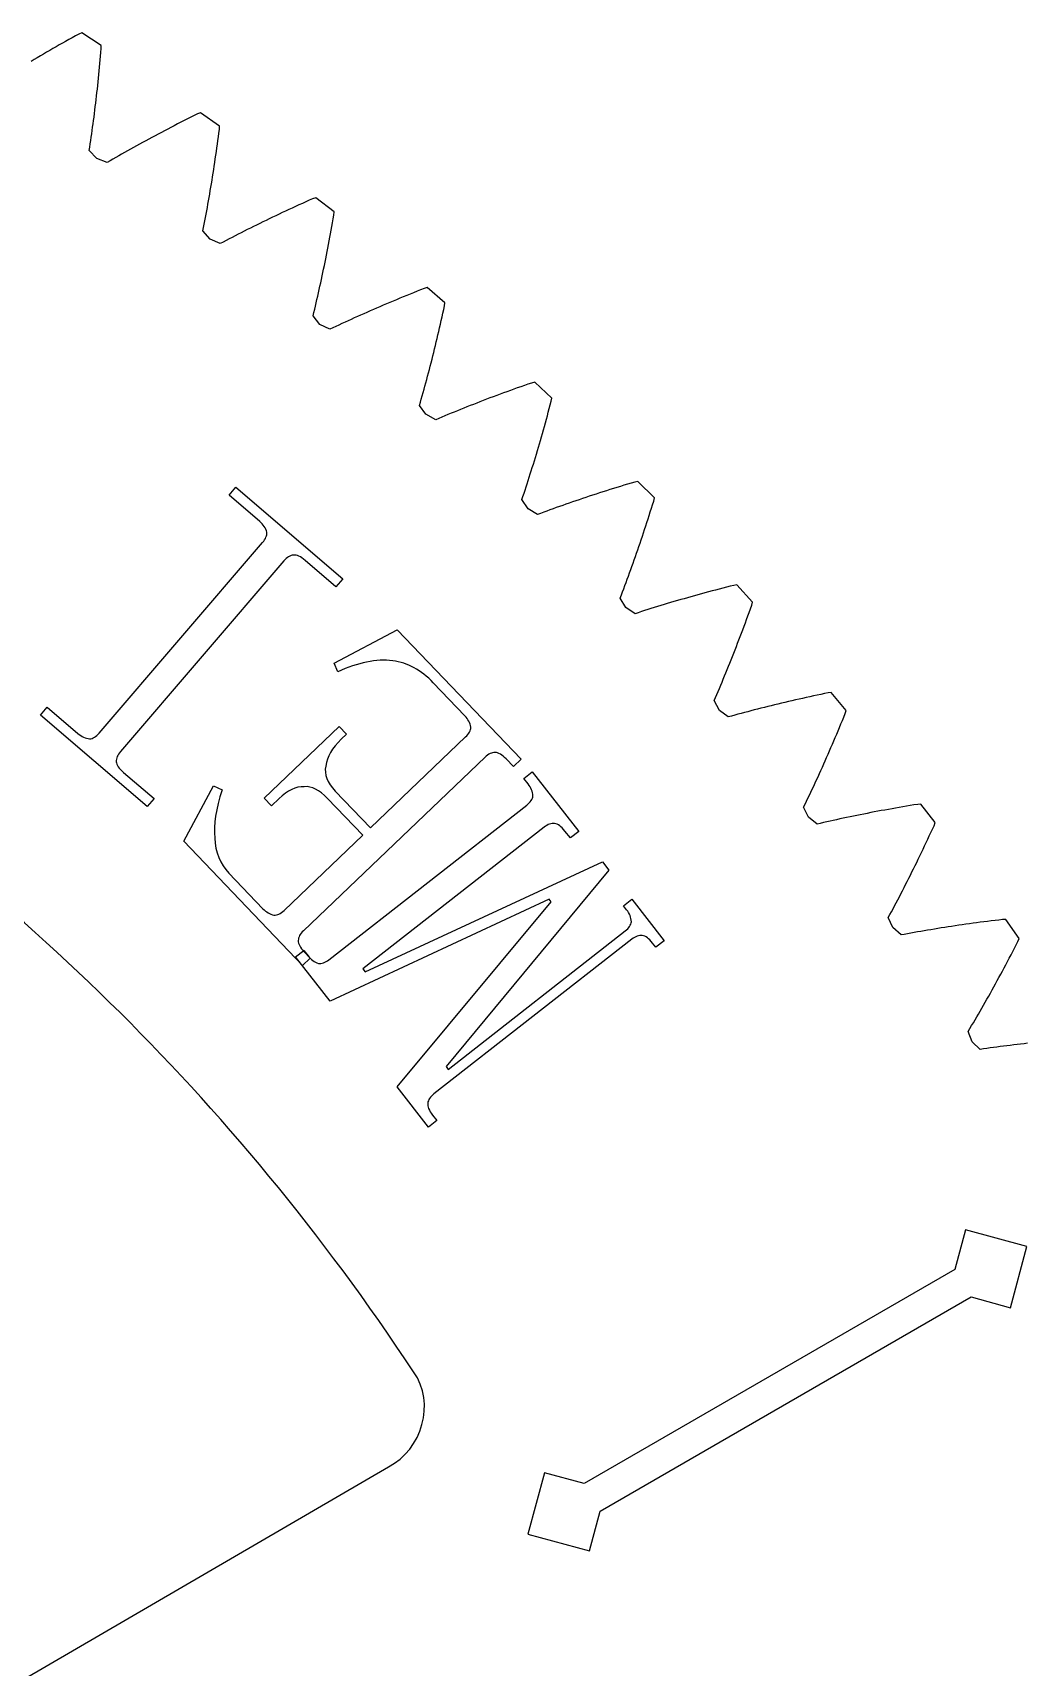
# Model space of a CAD drawing. Extents: x -19 to 488, y 50 to 261.
# Drawn here: x 140.4 to 171.6, y 191.1 to 242.4 of the extents above; entities that cross this region are included whole.
import ezdxf

# ---------------------------------------------------------------- set-up
doc = ezdxf.new("R2010")
doc.units = 0
doc.layers.get('0').update_dxf_attribs({"linetype": 'CONTINUOUS'})

msp = doc.modelspace()

# ---------------------------------------------------------------- linework, layer by layer
at = {"color": 5}
for p, q in [((141.606507, 242.235545), (141.504145, 242.178254)), ((141.709462, 242.292865), (141.606507, 242.235545)), ((141.813037, 242.350187), (141.709462, 242.292865)), ((141.907412, 242.392292), (141.813037, 242.350187)), ((142.520794, 241.994813), (141.907412, 242.392292)), ((140.706529, 241.720575), (140.609472, 241.663484)), ((140.804149, 241.777696), (140.706529, 241.720575)), ((140.902391, 241.834846), (140.804149, 241.777696)), ((141.001197, 241.892025), (140.902391, 241.834846)), ((141.100596, 241.949234), (141.001197, 241.892025)), ((141.200587, 242.006466), (141.100596, 241.949234)), ((141.301171, 242.0637), (141.200587, 242.006466)), ((141.402348, 242.120991), (141.301171, 242.0637)), ((141.504145, 242.178254), (141.402348, 242.120991)), ((142.500644, 241.656146), (142.510888, 241.773519)), ((142.510888, 241.773519), (142.520907, 241.891463)), ((142.520907, 241.891463), (142.520794, 241.994813)), ((140.417166, 241.549407), (140.321888, 241.492429)), ((140.513037, 241.606416), (140.417166, 241.549407)), ((140.609472, 241.663484), (140.513037, 241.606416)), ((142.445977, 241.077393), (142.457379, 241.19206)), ((142.457379, 241.19206), (142.468527, 241.307263)), ((142.468527, 241.307263), (142.479477, 241.422999)), ((142.479477, 241.422999), (142.490173, 241.539306)), ((142.490173, 241.539306), (142.500644, 241.656146)), ((142.398253, 240.624311), (142.41053, 240.736751)), ((142.41053, 240.736751), (142.422553, 240.84975)), ((142.422553, 240.84975), (142.434378, 240.963288)), ((142.434378, 240.963288), (142.445977, 241.077393)), ((142.333878, 240.070308), (142.347171, 240.180011)), ((142.347171, 240.180011), (142.360238, 240.290247)), ((142.360238, 240.290247), (142.373136, 240.401045)), ((142.373136, 240.401045), (142.385807, 240.512409)), ((142.385807, 240.512409), (142.398253, 240.624311)), ((142.278789, 239.6371), (142.292872, 239.744567)), ((142.292872, 239.744567), (142.306729, 239.852605)), ((142.306729, 239.852605), (142.320416, 239.961176)), ((142.320416, 239.961176), (142.333878, 240.070308)), ((145.221633, 239.684623), (145.117493, 239.631766)), ((145.326394, 239.737455), (145.221633, 239.684623)), ((145.431719, 239.790287), (145.326394, 239.737455)), ((145.537637, 239.843094), (145.431719, 239.790287)), ((145.633762, 239.881107), (145.537637, 239.843094)), ((146.229476, 239.457607), (145.633762, 239.881107)), ((142.20575, 239.108018), (142.220707, 239.21272)), ((142.220707, 239.21272), (142.235524, 239.317989)), ((142.235524, 239.317989), (142.250115, 239.423794)), ((142.250115, 239.423794), (142.264565, 239.530166)), ((142.264565, 239.530166), (142.278789, 239.6371)), ((144.206846, 239.155937), (144.108633, 239.103105)), ((144.30568, 239.208797), (144.206846, 239.155937)), ((144.405079, 239.26166), (144.30568, 239.208797)), ((144.50507, 239.314545), (144.405079, 239.26166)), ((144.605683, 239.367406), (144.50507, 239.314545)), ((144.706859, 239.420297), (144.605683, 239.367406)), ((144.808629, 239.473154), (144.706859, 239.420297)), ((144.910991, 239.526043), (144.808629, 239.473154)), ((145.013945, 239.578906), (144.910991, 239.526043)), ((145.117493, 239.631766), (145.013945, 239.578906)), ((146.194791, 239.120123), (146.21006, 239.236963)), ((146.21006, 239.236963), (146.22513, 239.354339)), ((146.22513, 239.354339), (146.229476, 239.457607)), ((142.14414, 238.694732), (142.159804, 238.797235)), ((142.382505, 238.44203), (142.14414, 238.694732)), ((142.159804, 238.797235), (142.175298, 238.900271)), ((142.175298, 238.900271), (142.190594, 239.00385)), ((142.190594, 239.00385), (142.20575, 239.108018)), ((143.250931, 238.62852), (143.15856, 238.575942)), ((143.343895, 238.681129), (143.250931, 238.62852)), ((143.437424, 238.733789), (143.343895, 238.681129)), ((143.531573, 238.786454), (143.437424, 238.733789)), ((143.626287, 238.83917), (143.531573, 238.786454)), ((143.721565, 238.891918), (143.626287, 238.83917)), ((143.817464, 238.944696), (143.721565, 238.891918)), ((143.913928, 238.997469), (143.817464, 238.944696)), ((144.010984, 239.050273), (143.913928, 238.997469)), ((144.108633, 239.103105), (144.010984, 239.050273)), ((146.115261, 238.544251), (146.131574, 238.658322)), ((146.131574, 238.658322), (146.147688, 238.772933)), ((146.147688, 238.772933), (146.163578, 238.888108)), ((146.163578, 238.888108), (146.179297, 239.003819)), ((146.179297, 239.003819), (146.194791, 239.120123)), ((142.705339, 238.313673), (142.382505, 238.44203)), ((142.382505, 238.44203), (142.382505, 238.44203)), ((142.794832, 238.366025), (142.705339, 238.313673)), ((142.884889, 238.418433), (142.794832, 238.366025)), ((142.975539, 238.470899), (142.884889, 238.418433)), ((143.066753, 238.523395), (142.975539, 238.470899)), ((143.15856, 238.575942), (143.066753, 238.523395)), ((146.048092, 238.093627), (146.065167, 238.20544)), ((146.065167, 238.20544), (146.082072, 238.317824)), ((146.082072, 238.317824), (146.098751, 238.430767)), ((146.098751, 238.430767), (146.115261, 238.544251)), ((145.959926, 237.542924), (145.977932, 237.651949)), ((145.977932, 237.651949), (145.99574, 237.761536)), ((145.99574, 237.761536), (146.013379, 237.871684)), ((146.013379, 237.871684), (146.03082, 237.982375)), ((146.03082, 237.982375), (146.048092, 238.093627)), ((145.867442, 237.006253), (145.886266, 237.112478)), ((145.886266, 237.112478), (145.904949, 237.219246)), ((145.904949, 237.219246), (145.923435, 237.326575)), ((145.923435, 237.326575), (145.941779, 237.434466)), ((145.941779, 237.434466), (145.959926, 237.542924)), ((149.042865, 237.129891), (148.935338, 237.081631)), ((149.150956, 237.178098), (149.042865, 237.129891)), ((149.248605, 237.211933), (149.150956, 237.178098)), ((149.825552, 236.763203), (149.248605, 237.211933)), ((145.770894, 236.483631), (145.790508, 236.58704)), ((145.790508, 236.58704), (145.809981, 236.690979)), ((145.809981, 236.690979), (145.829285, 236.795515)), ((145.829285, 236.795515), (145.848448, 236.900617)), ((145.848448, 236.900617), (145.867442, 237.006253)), ((147.892838, 236.597366), (147.79183, 236.548827)), ((147.994438, 236.645909), (147.892838, 236.597366)), ((148.096602, 236.694423), (147.994438, 236.645909)), ((148.199388, 236.742937), (148.096602, 236.694423)), ((148.302737, 236.791422), (148.199388, 236.742937)), ((148.406708, 236.839852), (148.302737, 236.791422)), ((148.511243, 236.888284), (148.406708, 236.839852)), ((148.616371, 236.936685), (148.511243, 236.888284)), ((148.72212, 236.985027), (148.616371, 236.936685)), ((148.828433, 237.033346), (148.72212, 236.985027)), ((148.935338, 237.081631), (148.828433, 237.033346)), ((149.796681, 236.543575), (149.816775, 236.66022)), ((149.816775, 236.66022), (149.825552, 236.763203)), ((145.711204, 236.176799), (145.731241, 236.278512)), ((145.938477, 235.914053), (145.711204, 236.176799)), ((145.731241, 236.278512), (145.751138, 236.380792)), ((145.751138, 236.380792), (145.770894, 236.483631)), ((146.8141, 236.063007), (146.719555, 236.014436)), ((146.909237, 236.11158), (146.8141, 236.063007)), ((147.004967, 236.160148), (146.909237, 236.11158)), ((147.101261, 236.208746), (147.004967, 236.160148)), ((147.198176, 236.257317), (147.101261, 236.208746)), ((147.295656, 236.305915), (147.198176, 236.257317)), ((147.3937, 236.354517), (147.295656, 236.305915)), ((147.492364, 236.403113), (147.3937, 236.354517)), ((147.591594, 236.451686), (147.492364, 236.403113)), ((147.691416, 236.500254), (147.591594, 236.451686)), ((147.79183, 236.548827), (147.691416, 236.500254)), ((149.693359, 235.968857), (149.714385, 236.082678)), ((149.714385, 236.082678), (149.735241, 236.197037)), ((149.735241, 236.197037), (149.7559, 236.311986)), ((149.7559, 236.311986), (149.776389, 236.427497)), ((149.776389, 236.427497), (149.796681, 236.543575)), ((146.255497, 235.771954), (145.938477, 235.914053)), ((145.938477, 235.914053), (145.938477, 235.914053)), ((146.347135, 235.820409), (146.255497, 235.771954)), ((146.439365, 235.868869), (146.347135, 235.820409)), ((146.532188, 235.917383), (146.439365, 235.868869)), ((146.625575, 235.965897), (146.532188, 235.917383)), ((146.719555, 236.014436), (146.625575, 235.965897)), ((149.607535, 235.519252), (149.629238, 235.630812)), ((149.629238, 235.630812), (149.6508, 235.74291)), ((149.6508, 235.74291), (149.672164, 235.855602)), ((149.672164, 235.855602), (149.693359, 235.968857)), ((149.496566, 234.970045), (149.519059, 235.078757)), ((149.519059, 235.078757), (149.541439, 235.188036)), ((149.541439, 235.188036), (149.563622, 235.297877)), ((149.563622, 235.297877), (149.585663, 235.408279)), ((149.585663, 235.408279), (149.607535, 235.519252)), ((149.381786, 234.435011), (149.405013, 234.540869)), ((149.405013, 234.540869), (149.428127, 234.647295)), ((149.428127, 234.647295), (149.4511, 234.754317)), ((149.4511, 234.754317), (149.473903, 234.8619)), ((149.473903, 234.8619), (149.496566, 234.970045)), ((149.263506, 233.914167), (149.287439, 234.017181)), ((149.287439, 234.017181), (149.311202, 234.120782)), ((149.311202, 234.120782), (149.33488, 234.224953)), ((149.33488, 234.224953), (149.35839, 234.329683)), ((149.35839, 234.329683), (149.381786, 234.435011)), ((151.782199, 234.010263), (151.676845, 233.966296)), ((151.888145, 234.054205), (151.782199, 234.010263)), ((151.994684, 234.098094), (151.888145, 234.054205)), ((152.101787, 234.141895), (151.994684, 234.098094)), ((152.209511, 234.185665), (152.101787, 234.141895)), ((152.3178, 234.229381), (152.209511, 234.185665)), ((152.42671, 234.273012), (152.3178, 234.229381)), ((152.536184, 234.316587), (152.42671, 234.273012)), ((152.646278, 234.360081), (152.536184, 234.316587)), ((152.745282, 234.389714), (152.646278, 234.360081)), ((153.302389, 233.916566), (152.745282, 234.389714)), ((149.16662, 233.50771), (149.191004, 233.608464)), ((149.382378, 233.235422), (149.16662, 233.50771)), ((149.191004, 233.608464), (149.215303, 233.70981)), ((149.215303, 233.70981), (149.239461, 233.811695)), ((149.239461, 233.811695), (149.263506, 233.914167)), ((150.65568, 233.524195), (150.55679, 233.479827)), ((150.755136, 233.568557), (150.65568, 233.524195)), ((150.855212, 233.612895), (150.755136, 233.568557)), ((150.955852, 233.657178), (150.855212, 233.612895)), ((151.057085, 233.701459), (150.955852, 233.657178)), ((151.158911, 233.745683), (151.057085, 233.701459)), ((151.261329, 233.789879), (151.158911, 233.745683)), ((151.36434, 233.834047), (151.261329, 233.789879)), ((151.467916, 233.878183), (151.36434, 233.834047)), ((151.572084, 233.922238), (151.467916, 233.878183)), ((151.676845, 233.966296), (151.572084, 233.922238)), ((153.213376, 233.468764), (153.238804, 233.583289)), ((153.238804, 233.583289), (153.264091, 233.69838)), ((153.264091, 233.69838), (153.289181, 233.814063)), ((153.289181, 233.814063), (153.302389, 233.916566)), ((149.692992, 233.079836), (149.382378, 233.235422)), ((149.382378, 233.235422), (149.382378, 233.235422)), ((149.786634, 233.124286), (149.692992, 233.079836)), ((149.880868, 233.168761), (149.786634, 233.124286)), ((149.975666, 233.213211), (149.880868, 233.168761)), ((150.071057, 233.25769), (149.975666, 233.213211)), ((150.167041, 233.30214), (150.071057, 233.25769)), ((150.263589, 233.34659), (150.167041, 233.30214)), ((150.36073, 233.391011), (150.263589, 233.34659)), ((150.458464, 233.435436), (150.36073, 233.391011)), ((150.55679, 233.479827), (150.458464, 233.435436)), ((153.083892, 232.904743), (153.110082, 233.016421)), ((153.110082, 233.016421), (153.136132, 233.128629)), ((153.136132, 233.128629), (153.16204, 233.241434)), ((153.16204, 233.241434), (153.187778, 233.354831)), ((153.187778, 233.354831), (153.213376, 233.468764)), ((152.977664, 232.463858), (153.004418, 232.573219)), ((153.004418, 232.573219), (153.03106, 232.683173)), ((153.03106, 232.683173), (153.057561, 232.793663)), ((153.057561, 232.793663), (153.083892, 232.904743)), ((152.84183, 231.92566), (152.869262, 232.03214)), ((152.869262, 232.03214), (152.896553, 232.139215)), ((152.896553, 232.139215), (152.923731, 232.246854)), ((152.923731, 232.246854), (152.950768, 232.355087)), ((152.950768, 232.355087), (152.977664, 232.463858)), ((152.702949, 231.401796), (152.730973, 231.505403)), ((152.730973, 231.505403), (152.758857, 231.609625)), ((152.758857, 231.609625), (152.786628, 231.714386)), ((152.786628, 231.714386), (152.814314, 231.819742)), ((152.814314, 231.819742), (152.84183, 231.92566)), ((152.56133, 230.892247), (152.589862, 230.992997)), ((152.589862, 230.992997), (152.61831, 231.094343)), ((152.61831, 231.094343), (152.646617, 231.196257)), ((152.646617, 231.196257), (152.674839, 231.298729)), ((152.674839, 231.298729), (152.702949, 231.401796)), ((154.819107, 230.963562), (154.713726, 230.923938)), ((154.925082, 231.003104), (154.819107, 230.963562)), ((155.031649, 231.042587), (154.925082, 231.003104)), ((155.13878, 231.08201), (155.031649, 231.042587)), ((155.246533, 231.121355), (155.13878, 231.08201)), ((155.35485, 231.160612), (155.246533, 231.121355)), ((155.463759, 231.199782), (155.35485, 231.160612)), ((155.573262, 231.238869), (155.463759, 231.199782)), ((155.683328, 231.277873), (155.573262, 231.238869)), ((155.793988, 231.316794), (155.683328, 231.277873)), ((155.905268, 231.355597), (155.793988, 231.316794)), ((156.017112, 231.394317), (155.905268, 231.355597)), ((156.117301, 231.419664), (156.017112, 231.39432)), ((156.653524, 230.922981), (156.117301, 231.419664)), ((152.50401, 230.692462), (152.532712, 230.792058)), ((152.707859, 230.411143), (152.50401, 230.692462)), ((152.532712, 230.792058), (152.56133, 230.892247)), ((153.494667, 230.444019), (153.396848, 230.403746)), ((153.593049, 230.484264), (153.494667, 230.444019)), ((153.691996, 230.52448), (153.593049, 230.484264)), ((153.791536, 230.564641), (153.691996, 230.52448)), ((153.891669, 230.604773), (153.791536, 230.564641)), ((153.992394, 230.644851), (153.891669, 230.604773)), ((154.093683, 230.684895), (153.992394, 230.644851)), ((154.195566, 230.724861), (154.093683, 230.684895)), ((154.298012, 230.764793), (154.195566, 230.724861)), ((154.40108, 230.804671), (154.298012, 230.764793)), ((154.504712, 230.844495), (154.40108, 230.804671)), ((154.608908, 230.884232), (154.504712, 230.844495)), ((154.713726, 230.923938), (154.608908, 230.884232)), ((156.514868, 230.366693), (156.545348, 230.479438)), ((156.545348, 230.479438), (156.575687, 230.592753)), ((156.575687, 230.592753), (156.605884, 230.706655)), ((156.605884, 230.706655), (156.635941, 230.821152)), ((156.635941, 230.821152), (156.653524, 230.922981)), ((153.011474, 230.242315), (152.707859, 230.411143)), ((152.707859, 230.411143), (152.707859, 230.411143)), ((153.10695, 230.282701), (153.011474, 230.242315)), ((153.203018, 230.323087), (153.10695, 230.282701)), ((153.299651, 230.363419), (153.203018, 230.323087)), ((153.396848, 230.403746), (153.299651, 230.363419)), ((156.360605, 229.811672), (156.391706, 229.921513)), ((156.391706, 229.921513), (156.422694, 230.031949)), ((156.422694, 230.031949), (156.453541, 230.142947)), ((156.453541, 230.142947), (156.484275, 230.254535)), ((156.484275, 230.254535), (156.514868, 230.366693)), ((156.235044, 229.378065), (156.266625, 229.485595)), ((156.266625, 229.485595), (156.298065, 229.593711)), ((156.298065, 229.593711), (156.329391, 229.702398)), ((156.329391, 229.702398), (156.360605, 229.811672)), ((156.075702, 228.849096), (156.107762, 228.953744)), ((156.107762, 228.953744), (156.139738, 229.058957)), ((156.139738, 229.058957), (156.171601, 229.164734)), ((156.171601, 229.164734), (156.203379, 229.271131)), ((156.203379, 229.271131), (156.235044, 229.378065)), ((155.91396, 228.33458), (155.946472, 228.436321)), ((155.946472, 228.436321), (155.9789, 228.538655)), ((155.9789, 228.538655), (156.01127, 228.641553)), ((156.01127, 228.641553), (156.043528, 228.745044)), ((156.043528, 228.745044), (156.075702, 228.849096)), ((155.750158, 227.834482), (155.783066, 227.933342)), ((155.783066, 227.933342), (155.815888, 228.032797)), ((155.815888, 228.032797), (155.848654, 228.132816)), ((155.848654, 228.132816), (155.881335, 228.2334)), ((155.881335, 228.2334), (155.91396, 228.33458)), ((157.934812, 227.872413), (157.828415, 227.837276)), ((158.041803, 227.907465), (157.934812, 227.872413)), ((158.149386, 227.942432), (158.041803, 227.907465)), ((158.257534, 227.977284), (158.149386, 227.942432)), ((158.366302, 228.012053), (158.257534, 227.977284)), ((158.475607, 228.04671), (158.366302, 228.012053)), ((158.585532, 228.081283), (158.475607, 228.04671)), ((158.696022, 228.115714), (158.585532, 228.081283)), ((158.807105, 228.150063), (158.696022, 228.115714)), ((158.918752, 228.184294), (158.807105, 228.150063)), ((159.030992, 228.218414), (158.918752, 228.184294)), ((159.143824, 228.252425), (159.030992, 228.218414)), ((159.257221, 228.286289), (159.143824, 228.252425)), ((159.358426, 228.307289), (159.257221, 228.286292)), ((159.872776, 227.788), (159.358426, 228.307289)), ((155.717167, 227.736209), (155.750158, 227.834482)), ((155.908739, 227.446395), (155.717167, 227.736209)), ((156.204818, 227.264644), (155.908739, 227.446395)), ((155.908739, 227.446395), (155.908739, 227.446395)), ((156.399636, 227.337091), (156.301931, 227.300913)), ((156.497934, 227.373243), (156.399636, 227.337091)), ((156.596797, 227.40934), (156.497934, 227.373243)), ((156.696224, 227.445379), (156.596797, 227.40934)), ((156.796243, 227.481363), (156.696224, 227.445379)), ((156.896856, 227.51729), (156.796243, 227.481363)), ((156.998032, 227.553135), (156.896856, 227.51729)), ((157.099802, 227.588918), (156.998032, 227.553135)), ((157.202135, 227.624619), (157.099802, 227.588918)), ((157.305062, 227.660263), (157.202135, 227.624619)), ((157.408581, 227.695823), (157.305062, 227.660263)), ((157.512664, 227.731299), (157.408581, 227.695823)), ((157.617312, 227.766718), (157.512664, 227.731299)), ((157.722581, 227.802024), (157.617312, 227.766718)), ((157.828415, 227.837276), (157.722581, 227.802024)), ((159.710329, 227.238203), (159.745635, 227.349537)), ((159.745635, 227.349537), (159.7808, 227.461441)), ((159.7808, 227.461441), (159.81588, 227.573932)), ((159.81588, 227.573932), (159.850847, 227.687021)), ((159.850847, 227.687021), (159.872776, 227.788)), ((156.301931, 227.300913), (156.204818, 227.264644)), ((159.568117, 226.798724), (159.603818, 226.907721)), ((159.603818, 226.907721), (159.639435, 227.017305)), ((159.639435, 227.017305), (159.674938, 227.127459)), ((159.674938, 227.127459), (159.710329, 227.238203)), ((159.388229, 226.26253), (159.424381, 226.368589)), ((159.424381, 226.368589), (159.460449, 226.475269)), ((159.460449, 226.475269), (159.496433, 226.582488)), ((159.496433, 226.582488), (159.532331, 226.690325)), ((159.532331, 226.690325), (159.568117, 226.798724)), ((159.206252, 225.740898), (159.2428, 225.844051)), ((159.2428, 225.844051), (159.279263, 225.947795)), ((159.279263, 225.947795), (159.315669, 226.052136)), ((159.315669, 226.052136), (159.351991, 226.157038)), ((159.351991, 226.157038), (159.388229, 226.26253)), ((159.022525, 225.233801), (159.059412, 225.334078)), ((159.059412, 225.334078), (159.096213, 225.434916)), ((159.096213, 225.434916), (159.132959, 225.536315)), ((159.132959, 225.536315), (159.169648, 225.638311)), ((159.169648, 225.638311), (159.206252, 225.740898)), ((158.837359, 224.741242), (158.8745, 224.838606)), ((158.8745, 224.838606), (158.911584, 224.936537)), ((158.911584, 224.936537), (158.948611, 225.035032)), ((158.948611, 225.035032), (158.98561, 225.134149)), ((158.98561, 225.134149), (159.022525, 225.233801)), ((161.348601, 224.77604), (161.239014, 224.745842)), ((161.458724, 224.806065), (161.348601, 224.77604)), ((161.56944, 224.836012), (161.458724, 224.806065)), ((161.680748, 224.865815), (161.56944, 224.836012)), ((161.792621, 224.895473), (161.680748, 224.865815)), ((161.905058, 224.924997), (161.792621, 224.895473)), ((162.018088, 224.954401), (161.905058, 224.924997)), ((162.131683, 224.983671), (162.018088, 224.954401)), ((162.24587, 225.012768), (162.131683, 224.983671)), ((162.36065, 225.041752), (162.24587, 225.012768)), ((162.462645, 225.058375), (162.36065, 225.041752)), ((162.954191, 224.517437), (162.462645, 225.058375)), ((158.80019, 224.644468), (158.837359, 224.741242)), ((158.979119, 224.346667), (158.80019, 224.644468)), ((159.267099, 224.152357), (158.979119, 224.346667)), ((158.979119, 224.346667), (158.979119, 224.346667)), ((159.664948, 224.28006), (159.564618, 224.248256)), ((159.765842, 224.311781), (159.664948, 224.28006)), ((159.867301, 224.343419), (159.765842, 224.311781)), ((159.969381, 224.374974), (159.867301, 224.343419)), ((160.071997, 224.406439), (159.969381, 224.374974)), ((160.175205, 224.437825), (160.071997, 224.406439)), ((160.278978, 224.469095), (160.175205, 224.437825)), ((160.383344, 224.500278), (160.278978, 224.469095)), ((160.488274, 224.53135), (160.383344, 224.500278)), ((160.593797, 224.562313), (160.488274, 224.53135)), ((160.699885, 224.593188), (160.593797, 224.562313)), ((160.806565, 224.623947), (160.699885, 224.593188)), ((160.913809, 224.654597), (160.806565, 224.623947)), ((161.021646, 224.685136), (160.913809, 224.654597)), ((161.130048, 224.715557), (161.021646, 224.685136)), ((161.239014, 224.745842), (161.130048, 224.715557)), ((162.848245, 224.195111), (162.888123, 224.305999)), ((162.888123, 224.305999), (162.927916, 224.417474)), ((162.927916, 224.417474), (162.954191, 224.517437)), ((159.365707, 224.184386), (159.267099, 224.152357)), ((159.464852, 224.216365), (159.365707, 224.184386)), ((159.564618, 224.248256), (159.464852, 224.216365)), ((162.647613, 223.649519), (162.687886, 223.757469)), ((162.687886, 223.757469), (162.728103, 223.866011)), ((162.728103, 223.866011), (162.768235, 223.975119)), ((162.768235, 223.975119), (162.808282, 224.084818)), ((162.808282, 224.084818), (162.848245, 224.195111)), ((162.485759, 223.223645), (162.526314, 223.329225)), ((162.526314, 223.329225), (162.566813, 223.435397)), ((162.566813, 223.435397), (162.607255, 223.542161)), ((162.607255, 223.542161), (162.647613, 223.649519)), ((162.282051, 222.704469), (162.322916, 222.807114)), ((162.322916, 222.807114), (162.363698, 222.910379)), ((162.363698, 222.910379), (162.40445, 223.014208)), ((162.40445, 223.014208), (162.445147, 223.118631)), ((162.445147, 223.118631), (162.485759, 223.223645)), ((162.077101, 222.199913), (162.118164, 222.299653)), ((162.118164, 222.299653), (162.159199, 222.399983)), ((162.159199, 222.399983), (162.200206, 222.500903)), ((162.200206, 222.500903), (162.241157, 222.60239)), ((162.241157, 222.60239), (162.282051, 222.704469)), ((161.829931, 221.613709), (161.871192, 221.709947)), ((161.871192, 221.709947), (161.912452, 221.80678)), ((161.912452, 221.80678), (161.953657, 221.904203)), ((161.953657, 221.904203), (161.994833, 222.002188)), ((161.994833, 222.002188), (162.035981, 222.100771)), ((162.035981, 222.100771), (162.077101, 222.199913)), ((161.747352, 221.422927), (161.788642, 221.518035)), ((161.913299, 221.117731), (161.747352, 221.422927)), ((161.788642, 221.518035), (161.829931, 221.613709)), ((163.217222, 221.184113), (163.112179, 221.15733)), ((163.32283, 221.210783), (163.217222, 221.184113)), ((163.429002, 221.237312), (163.32283, 221.210783)), ((163.535766, 221.263697), (163.429002, 221.237309)), ((163.643096, 221.289972), (163.535766, 221.263697)), ((163.750989, 221.316134), (163.643096, 221.289972)), ((163.859447, 221.342126), (163.750989, 221.316134)), ((163.968498, 221.368009), (163.859447, 221.342129)), ((164.078085, 221.393717), (163.968498, 221.368006)), ((164.188292, 221.419317), (164.078085, 221.393719)), ((164.299036, 221.444742), (164.188292, 221.419314)), ((164.410373, 221.470029), (164.299036, 221.444742)), ((164.522274, 221.495175), (164.410373, 221.470029)), ((164.63474, 221.520155), (164.522274, 221.495178)), ((164.747798, 221.544988), (164.63474, 221.520152)), ((164.861392, 221.569657), (164.747798, 221.54499)), ((164.97558, 221.594151), (164.861392, 221.569654)), ((165.090359, 221.618507), (164.97558, 221.594151)), ((165.205675, 221.642665), (165.090359, 221.618507)), ((165.321584, 221.666685), (165.205675, 221.642668)), ((165.4242, 221.678905), (165.321584, 221.666685)), ((165.89204, 221.117311), (165.4242, 221.678905)), ((162.192643, 220.911204), (161.913299, 221.117731)), ((161.913299, 221.117731), (161.913299, 221.117731)), ((162.292521, 220.938975), (162.192643, 220.911204)), ((162.392992, 220.966661), (162.292521, 220.938975)), ((162.494, 220.994203), (162.392992, 220.966658)), ((162.5956, 221.021666), (162.494, 220.994206)), ((162.697792, 221.049039), (162.5956, 221.021663)), ((162.800521, 221.076276), (162.697792, 221.049041)), ((162.903843, 221.103423), (162.800521, 221.076273)), ((163.007729, 221.130431), (162.903843, 221.103423)), ((163.112179, 221.15733), (163.007729, 221.130434)), ((165.682913, 220.583516), (165.727645, 220.691378)), ((165.727645, 220.691378), (165.772321, 220.799865)), ((165.772321, 220.799865), (165.816912, 220.908918)), ((165.816912, 220.908918), (165.861475, 221.018587)), ((165.861475, 221.018587), (165.89204, 221.117311)), ((165.458462, 220.052963), (165.503448, 220.157894)), ((165.503448, 220.157894), (165.548378, 220.263417)), ((165.548378, 220.263417), (165.593279, 220.369507)), ((165.593279, 220.369507), (165.638124, 220.476215)), ((165.638124, 220.476215), (165.682913, 220.583516)), ((165.232966, 219.537149), (165.278122, 219.639144)), ((165.278122, 219.639144), (165.323277, 219.741701)), ((165.323277, 219.741701), (165.368376, 219.844884)), ((165.368376, 219.844884), (165.413447, 219.948629)), ((165.413447, 219.948629), (165.458462, 220.052963)), ((165.00668, 219.036035), (165.051977, 219.135095)), ((165.051977, 219.135095), (165.097274, 219.234717)), ((165.097274, 219.234717), (165.142514, 219.334934)), ((165.142514, 219.334934), (165.187754, 219.435743)), ((165.187754, 219.435743), (165.232966, 219.537149)), ((164.78, 218.549537), (164.825353, 218.645662)), ((164.825353, 218.645662), (164.870706, 218.742383)), ((164.870706, 218.742383), (164.916031, 218.839693)), ((164.916031, 218.839693), (164.961384, 218.937565)), ((164.961384, 218.937565), (165.00668, 219.036035)), ((164.553178, 218.077605), (164.598531, 218.170823)), ((164.598531, 218.170823), (164.643884, 218.264637)), ((164.643884, 218.264637), (164.689265, 218.359012)), ((164.689265, 218.359012), (164.734618, 218.45398)), ((164.734618, 218.45398), (164.78, 218.549537)), ((167.785807, 218.109779), (167.670661, 218.090221)), ((167.90149, 218.129167), (167.785807, 218.109779)), ((168.017766, 218.148359), (167.90149, 218.129167)), ((168.134578, 218.167355), (168.017766, 218.148361)), ((168.237645, 218.175141), (168.134578, 218.167352)), ((168.680875, 217.593964), (168.237645, 218.175141)), ((164.705832, 217.765527), (164.553178, 218.077605)), ((164.976031, 217.5472), (164.705832, 217.765527)), ((164.705832, 217.765527), (164.705832, 217.765527)), ((165.178582, 217.593964), (165.077038, 217.570652)), ((165.28069, 217.617163), (165.178582, 217.593964)), ((165.383391, 217.640217), (165.28069, 217.61716)), ((165.486656, 217.663165), (165.383391, 217.64022)), ((165.590457, 217.685966), (165.486656, 217.663162)), ((165.694851, 217.708631), (165.590457, 217.685968)), ((165.79981, 217.731149), (165.694851, 217.708628)), ((165.905332, 217.75353), (165.79981, 217.731149)), ((166.01142, 217.775769), (165.905332, 217.75353)), ((166.118072, 217.797867), (166.01142, 217.775769)), ((166.225288, 217.819795), (166.118072, 217.797867)), ((166.333068, 217.841586), (166.225288, 217.819798)), ((166.441442, 217.863229), (166.333068, 217.841583)), ((166.550351, 217.884707), (166.441442, 217.863229)), ((166.659825, 217.906014), (166.550351, 217.884707)), ((166.769892, 217.927153), (166.659825, 217.906014)), ((166.880495, 217.948153), (166.769892, 217.927156)), ((166.99169, 217.968981), (166.880495, 217.948153)), ((167.10345, 217.989609), (166.99169, 217.968978)), ((167.215747, 218.010101), (167.10345, 217.989611)), ((167.328636, 218.03039), (167.215747, 218.010098)), ((167.442089, 218.050515), (167.328636, 218.030392)), ((167.556078, 218.07044), (167.442089, 218.050515)), ((167.670661, 218.090221), (167.556078, 218.070437)), ((168.646105, 217.496623), (168.680875, 217.593964)), ((165.077038, 217.57065), (164.976031, 217.547197)), ((168.448973, 217.069649), (168.498306, 217.175485)), ((168.498306, 217.175485), (168.54761, 217.281936)), ((168.54761, 217.281936), (168.596858, 217.388986)), ((168.596858, 217.388986), (168.646105, 217.496623)), ((168.201916, 216.549234), (168.251361, 216.652132)), ((168.251361, 216.652132), (168.300806, 216.755623)), ((168.300806, 216.755623), (168.350224, 216.859704)), ((168.350224, 216.859704), (168.399612, 216.964383)), ((168.399612, 216.964383), (168.448973, 217.069649)), ((167.954435, 216.043602), (168.003937, 216.143565)), ((168.003937, 216.143565), (168.053439, 216.244092)), ((168.053439, 216.244092), (168.10294, 216.345213)), ((168.10294, 216.345213), (168.152442, 216.446925)), ((168.152442, 216.446925), (168.201916, 216.549234)), ((167.657283, 215.456272), (167.706813, 215.552679)), ((167.706813, 215.552679), (167.756315, 215.649707)), ((167.756315, 215.649707), (167.805845, 215.747297)), ((167.805845, 215.747297), (167.855375, 215.845482)), ((167.855375, 215.845482), (167.904905, 215.944259)), ((167.904905, 215.944259), (167.954435, 216.043602)), ((167.409944, 214.982898), (167.459389, 215.076401)), ((167.459389, 215.076401), (167.508834, 215.170491)), ((167.508834, 215.170491), (167.558308, 215.265151)), ((167.558308, 215.265151), (167.60781, 215.360426)), ((167.60781, 215.360426), (167.657283, 215.456272)), ((167.212473, 214.614657), (167.261805, 214.705843)), ((167.351552, 214.296307), (167.212473, 214.614657)), ((167.261805, 214.705843), (167.311166, 214.797619)), ((167.311166, 214.797619), (167.360555, 214.889965)), ((167.360555, 214.889965), (167.409944, 214.982898)), ((170.443494, 214.507723), (170.327614, 214.493132)), ((170.559911, 214.522113), (170.443494, 214.50772)), ((170.676892, 214.536284), (170.559911, 214.522116)), ((170.794437, 214.550254), (170.676892, 214.536284)), ((170.897731, 214.553584), (170.794437, 214.550254)), ((171.315532, 213.95389), (170.897731, 214.553584)), ((167.612128, 214.06655), (167.351552, 214.296307)), ((167.351552, 214.296307), (167.351552, 214.296307)), ((167.714038, 214.085629), (167.612128, 214.06655)), ((167.816513, 214.104566), (167.714038, 214.085629)), ((167.919524, 214.123333), (167.816513, 214.104566)), ((168.0231, 214.141963), (167.919524, 214.123336)), ((168.12724, 214.160446), (168.0231, 214.14196)), ((168.231944, 214.178765), (168.12724, 214.160448)), ((168.337213, 214.196909), (168.231944, 214.178762)), ((168.443046, 214.214886), (168.337213, 214.196909)), ((168.549444, 214.232723), (168.443046, 214.214886)), ((168.656378, 214.250362), (168.549444, 214.232723)), ((168.763877, 214.267859), (168.656378, 214.250362)), ((168.871968, 214.28516), (168.763877, 214.267859)), ((168.980567, 214.302291), (168.871968, 214.28516)), ((169.089759, 214.319227), (168.980567, 214.302293)), ((169.199515, 214.336019), (169.089759, 214.319227)), ((169.309807, 214.352583), (169.199515, 214.336016)), ((169.420664, 214.36898), (169.309807, 214.352583)), ((169.532086, 214.385207), (169.420664, 214.36898)), ((169.644071, 214.401209), (169.532086, 214.385207)), ((169.756593, 214.417045), (169.644071, 214.401212)), ((169.86968, 214.432652), (169.756593, 214.417045)), ((169.983331, 214.448087), (169.86968, 214.432649)), ((170.097546, 214.463298), (169.983331, 214.448087)), ((170.212298, 214.478313), (170.097546, 214.463298)), ((170.327614, 214.493132), (170.212298, 214.478315)), ((171.061307, 213.44002), (171.115155, 213.543652)), ((171.115155, 213.543652), (171.168974, 213.647874)), ((171.168974, 213.647874), (171.222794, 213.752722)), ((171.222794, 213.752722), (171.276614, 213.858132)), ((171.276614, 213.858132), (171.315532, 213.95389)), ((170.792095, 212.930719), (170.845915, 213.031416)), ((170.845915, 213.031416), (170.899763, 213.13268)), ((170.899763, 213.13268), (170.953611, 213.234534)), ((170.953611, 213.234534), (171.007459, 213.336978)), ((171.007459, 213.336978), (171.061307, 213.44002)), ((170.523081, 212.436212), (170.576844, 212.533943)), ((170.576844, 212.533943), (170.630636, 212.632241)), ((170.630636, 212.632241), (170.684427, 212.731159)), ((170.684427, 212.731159), (170.738247, 212.830643)), ((170.738247, 212.830643), (170.792095, 212.930719)), ((170.200952, 211.8622), (170.254574, 211.956406)), ((170.254574, 211.956406), (170.308197, 212.051201)), ((170.308197, 212.051201), (170.361875, 212.146564)), ((170.361875, 212.146564), (170.415582, 212.242523)), ((170.415582, 212.242523), (170.469317, 212.339071)), ((170.469317, 212.339071), (170.523081, 212.436212)), ((169.933462, 211.399892), (169.986887, 211.491191)), ((169.986887, 211.491191), (170.04034, 211.583079)), ((170.04034, 211.583079), (170.093849, 211.675535)), ((170.093849, 211.675535), (170.147386, 211.768559)), ((170.147386, 211.768559), (170.200952, 211.8622)), ((169.720328, 211.04051), (169.773527, 211.129495)), ((169.845606, 210.716491), (169.720328, 211.04051)), ((169.773527, 211.129495), (169.82681, 211.219044)), ((169.82681, 211.219044), (169.880122, 211.309183)), ((169.880122, 211.309183), (169.933462, 211.399892)), ((170.09605, 210.475699), (169.845606, 210.716491)), ((169.845606, 210.716491), (169.845606, 210.716491)), ((170.198666, 210.4904), (170.09605, 210.475696)), ((170.301847, 210.504909), (170.198666, 210.490402)), ((170.405592, 210.519215), (170.301847, 210.504906)), ((170.509873, 210.533385), (170.405592, 210.519217)), ((170.614718, 210.547355), (170.509873, 210.533385)), ((170.720128, 210.561153), (170.614718, 210.547352)), ((170.826074, 210.574759), (170.720128, 210.561156)), ((170.932557, 210.588161), (170.826074, 210.574756)), ((171.039632, 210.601398), (170.932557, 210.588161)), ((171.147243, 210.614436), (171.039632, 210.601398)), ((171.255391, 210.627277), (171.147243, 210.614436)), ((171.364103, 210.639924), (171.255391, 210.62728)), ((171.473351, 210.65237), (171.364103, 210.639924)), ((171.583164, 210.66459), (171.473351, 210.65237)), ((152.318122, 200.351132), (152.318122, 200.351132)), ((101.098296, 168.003419), (151.533485, 197.368627))]:
    msp.add_line(p, q, dxfattribs=at)
at = {"color": 7}
for p, q in [((146.53076, 227.869907), (146.745997, 228.121017)), ((147.493344, 227.044841), (146.53076, 227.869907)), ((146.745997, 228.121017), (150.094112, 225.251215)), ((142.453261, 220.402419), (147.583034, 226.387179)), ((148.252651, 225.813218), (143.122879, 219.828456)), ((149.878878, 225.000107), (148.916294, 225.825173)), ((150.094112, 225.251215), (149.878878, 225.000107)), ((149.831843, 222.599034), (151.804762, 223.646225)), ((151.804762, 223.646225), (155.68987, 219.582078)), ((149.942598, 222.32363), (149.831843, 222.599034)), ((153.927231, 220.947326), (152.936908, 221.983284)), ((140.611798, 220.96442), (140.827035, 221.21553)), ((140.827035, 221.21553), (141.789618, 220.390459)), ((143.959916, 218.094618), (140.611798, 220.96442)), ((147.631088, 218.360065), (149.981917, 220.607333)), ((149.981917, 220.607333), (150.210452, 220.368265)), ((150.210452, 220.368265), (150.051073, 220.215907)), ((150.962933, 217.427315), (153.951277, 220.28401)), ((154.560707, 219.646499), (148.862934, 214.199731)), ((143.212566, 219.170793), (143.212569, 219.170796)), ((143.212569, 219.170796), (144.17515, 218.345728)), ((155.450802, 219.353543), (155.222265, 219.592611)), ((155.68987, 219.582078), (155.450802, 219.353543)), ((155.777322, 218.979997), (156.03785, 219.183736)), ((156.03785, 219.183736), (157.497958, 217.316638)), ((145.105608, 217.013422), (146.041344, 218.746749)), ((146.041344, 218.746749), (146.311476, 218.623705)), ((155.913139, 218.806309), (155.777322, 218.979997)), ((144.17515, 218.345728), (143.959916, 218.094618)), ((147.859623, 218.120997), (147.631088, 218.360065)), ((148.098691, 218.349532), (147.859623, 218.120997)), ((150.723868, 217.19878), (149.619279, 218.354271)), ((149.662199, 213.288153), (155.871378, 218.143874)), ((149.858346, 218.582809), (150.962933, 217.427315)), ((148.253504, 214.837243), (150.723868, 217.19878)), ((156.414682, 217.449145), (150.726555, 213.000899)), ((157.237436, 217.112902), (157.067656, 217.330007)), ((157.497958, 217.316638), (157.237436, 217.112902)), ((148.838358, 213.108657), (145.105608, 217.013422)), ((150.794463, 212.914056), (158.244989, 216.361378)), ((158.448725, 216.100853), (153.335606, 209.933045)), ((158.244989, 216.361378), (158.448725, 216.100853)), ((146.525446, 216.006777), (147.591947, 214.89113)), ((156.570508, 215.191847), (149.69948, 211.987778)), ((151.804754, 209.295685), (156.638416, 215.105004)), ((156.638416, 215.105004), (156.570508, 215.191847)), ((158.901282, 214.985282), (159.161805, 215.189019)), ((159.161805, 215.189019), (160.180486, 213.886394)), ((159.003142, 214.855014), (158.901282, 214.985282)), ((153.403514, 209.846202), (158.961382, 214.192579)), ((148.612885, 213.377242), (148.87341, 213.580981)), ((148.87341, 213.580981), (149.009224, 213.40729)), ((148.886982, 213.536416), (149.077429, 213.337192)), ((148.886982, 213.536416), (148.886982, 213.536416)), ((159.165126, 213.93206), (152.95595, 209.076342)), ((159.919964, 213.682655), (159.818101, 213.812923)), ((160.180486, 213.886394), (159.919964, 213.682655)), ((149.69948, 211.987778), (148.612885, 213.377242)), ((149.077429, 213.337192), (148.838358, 213.108657)), ((149.662196, 213.288153), (149.662199, 213.288153)), ((150.726555, 213.000899), (150.794463, 212.914056)), ((153.335606, 209.933045), (153.403514, 209.846202)), ((152.789481, 208.036483), (151.804754, 209.295685)), ((152.914189, 208.413907), (153.050006, 208.240216)), ((153.050006, 208.240216), (152.789481, 208.036483)), ((169.629311, 204.808623), (169.299165, 203.562313)), ((171.561162, 204.290982), (169.629311, 204.808623)), ((171.043527, 202.359134), (171.561162, 204.290982)), ((169.299165, 203.562313), (157.669058, 196.847667)), ((158.169009, 195.981725), (169.809919, 202.702604)), ((169.809919, 202.702604), (171.043527, 202.359134)), ((156.422502, 197.183667), (155.904861, 195.251811)), ((157.669058, 196.847667), (156.422502, 197.183667)), ((157.836715, 194.734179), (158.169009, 195.981725)), ((155.904861, 195.251811), (157.836715, 194.734179))]:
    msp.add_line(p, q, dxfattribs=at)
for points in [[(147.714564, 226.710032), (147.67869, 226.83758), (147.604951, 226.949182), (147.493344, 227.044841)], [(147.583034, 226.387179), (147.678693, 226.498784), (147.722536, 226.6064), (147.714564, 226.710032)], [(148.55159, 225.992578), (148.447958, 225.98462), (148.348311, 225.92482), (148.252651, 225.813218)], [(148.916294, 225.825173), (148.776789, 225.94475), (148.655222, 226.000551), (148.55159, 225.992578)], [(151.66592, 222.674684), (151.147532, 222.738342), (150.573091, 222.621324), (149.942598, 222.32363)], [(152.936908, 221.983284), (152.556015, 222.381731), (152.132352, 222.612197), (151.66592, 222.674684)], [(154.114167, 220.592236), (154.091109, 220.722711), (154.0288, 220.841075), (153.927231, 220.947326)], [(141.789618, 220.390459), (141.90122, 220.2948), (142.02279, 220.238999), (142.154323, 220.223056)], [(142.154323, 220.223056), (142.257955, 220.231043), (142.357602, 220.290815), (142.453261, 220.402419)], [(150.051073, 220.215907), (149.75888, 219.936586), (149.596577, 219.654339), (149.564163, 219.369167)], [(153.951277, 220.28401), (154.057531, 220.385582), (154.111827, 220.488325), (154.114167, 220.592236)], [(143.122879, 219.828456), (143.027219, 219.716854), (142.983376, 219.609234), (142.991346, 219.505602)], [(154.875952, 219.795345), (154.772038, 219.797603), (154.666958, 219.74807), (154.560707, 219.646499)], [(155.222265, 219.592611), (155.095301, 219.725425), (154.979864, 219.793003), (154.875952, 219.795345)], [(142.991346, 219.505602), (142.999333, 219.40197), (143.073058, 219.290368), (143.212566, 219.170793)], [(149.564163, 219.369167), (149.506356, 219.110556), (149.604417, 218.848436), (149.858346, 218.582809)], [(146.311476, 218.623705), (146.116175, 218.030308), (146.03982, 217.525201), (146.082413, 217.108384)], [(148.886805, 218.721648), (148.627025, 218.72749), (148.364321, 218.603462), (148.098691, 218.349532)], [(149.619279, 218.354271), (149.365349, 218.619901), (149.12119, 218.74236), (148.886805, 218.721648)], [(156.06399, 218.43445), (156.053971, 218.566567), (156.003687, 218.690519), (155.913139, 218.806309)], [(155.871378, 218.143874), (155.987166, 218.234422), (156.051371, 218.331281), (156.06399, 218.43445)], [(146.082413, 217.108384), (146.098443, 216.666173), (146.246122, 216.29897), (146.525446, 216.006777)], [(156.743121, 217.566041), (156.639951, 217.578656), (156.530472, 217.53971), (156.414682, 217.449145)], [(157.067656, 217.330007), (156.954468, 217.474742), (156.84629, 217.55342), (156.743121, 217.566041)], [(147.591947, 214.89113), (147.693518, 214.784876), (147.808956, 214.717298), (147.938259, 214.688396)], [(147.938259, 214.688396), (148.04217, 214.686138), (148.147253, 214.735671), (148.253504, 214.837243)], [(159.153993, 214.483155), (159.143974, 214.615275), (159.093693, 214.739227), (159.003142, 214.855014)], [(148.862934, 214.199731), (148.75668, 214.098159), (148.702384, 213.995416), (148.700044, 213.891505)], [(158.961382, 214.192579), (159.077169, 214.283128), (159.141374, 214.379986), (159.153993, 214.483155)], [(159.493565, 214.048957), (159.390396, 214.061572), (159.280916, 214.022625), (159.165126, 213.93206)], [(159.818101, 213.812923), (159.704913, 213.957658), (159.596734, 214.036336), (159.493565, 214.048957)], [(148.700044, 213.891505), (148.697786, 213.787593), (148.760016, 213.669229), (148.886982, 213.536416)], [(149.009224, 213.40729), (149.09977, 213.2915), (149.207948, 213.212822), (149.333757, 213.171257)], [(149.333757, 213.171257), (149.436929, 213.158641), (149.546406, 213.197616), (149.662196, 213.288153)], [(152.95595, 209.076342), (152.840159, 208.985794), (152.775954, 208.888932), (152.763336, 208.785763)], [(152.763336, 208.785763), (152.75072, 208.682594), (152.801001, 208.558642), (152.914189, 208.413907)]]:
    msp.add_open_spline(points, degree=3, dxfattribs=at)
at = {"color": 5}
for points in [[(152.318122, 200.351132), (146.569009, 209.051958), (139.61846, 215.650624), (131.382143, 221.139649)], [(151.533485, 197.368627), (152.581209, 197.910883), (153.01886, 199.375306), (152.318122, 200.351132)]]:
    msp.add_open_spline(points, degree=3, dxfattribs=at)

doc.saveas('drawing.dxf')
